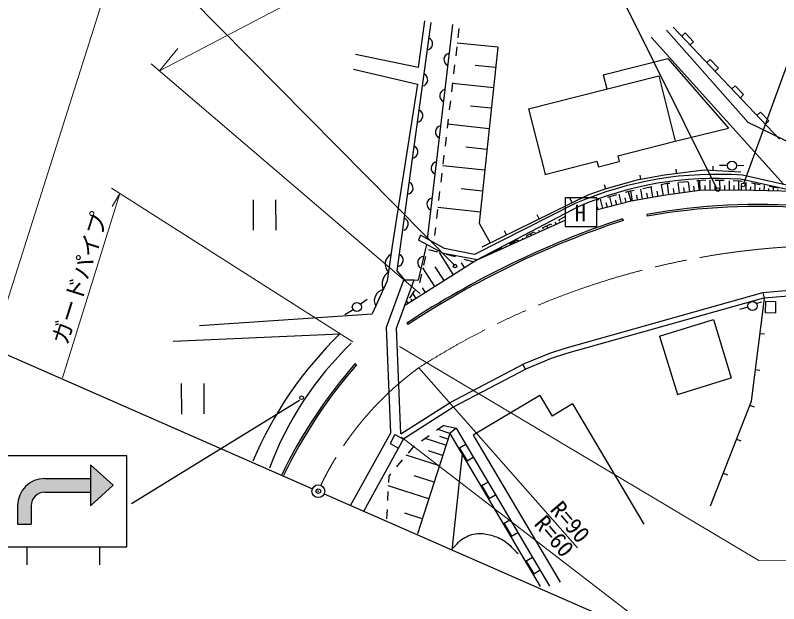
# Model space of a CAD drawing. Units: millimetres, scale not verified. Extents: x 40000 to 680000, y 20000 to 380000.
# Drawn here: x 351427 to 435234, y 261319 to 325972 of the extents above; entities that cross this region are included whole.
import ezdxf
from ezdxf.enums import TextEntityAlignment as Align

# ---------------------------------------------------------------- set-up
doc = ezdxf.new("R2010")
doc.units = ezdxf.units.MM
doc.header["$LTSCALE"] = 1000
doc.header["$PDMODE"] = 32
doc.header["$PDSIZE"] = 500
doc.linetypes.add('CHAIN', pattern=[18.5, 12, -1.5, 3.5, -1.5])
for name, color, linetype, lineweight in [('M-BGD', 7, 'Continuous', 25), ('M-BMK', 2, 'CHAIN', 13), ('M-BMK-SRVR', 3, 'Continuous', 25), ('M-STR-HTXT', 7, 'Continuous', 13), ('M-STR-STRC', 7, 'Continuous', 25)]:
    doc.layers.add(name, color=color, linetype=linetype, lineweight=lineweight)
doc.layers.add('M-OTRS', color=6, linetype='Continuous')
doc.styles.add('ＭＳ ゴシック', font='')
doc.styles.get('ＭＳ ゴシック').set_extended_font_data('MS Gothic')

msp = doc.modelspace()

# ---------------------------------------------------------------- hatches: boundary and pattern name
at = {"layer": 'M-STR-STRC'}
for points in [[(359682, 275080), (359682, 276580), (362182, 274330), (359682, 272080), (359682, 273580)], [(354682, 275080), (359682, 275080), (359682, 273580), (354682, 273580, 0.41421), (353182, 272080), (353182, 270080), (351682, 270080), (351682, 272080, -0.41421)]]:
    msp.add_hatch(color=256, dxfattribs=at).paths.add_polyline_path(points)

# ---------------------------------------------------------------- linework, layer by layer
at = {"layer": 'M-BGD'}
for p, q in [((393360, 297897), (397068, 325193)), ((396358, 325351), (395648, 320223)), ((399435, 324956), (396657, 301391)), ((400125, 324503), (400008, 323509)), ((435329, 312373), (423653, 324680)), ((435802, 307364), (421247, 323576)), ((431897, 314188), (422904, 324325)), ((424959, 324030), (424596, 323686)), ((425877, 323063), (424959, 324030)), ((404385, 322451), (399938, 322923)), ((425514, 322719), (425877, 323063)), ((399890, 322516), (399773, 321523)), ((404385, 322451), (402334, 303124)), ((395648, 320223), (388784, 321643)), ((415959, 319427), (423068, 321233)), ((423068, 321233), (429704, 313585)), ((427712, 321128), (427349, 320784)), ((428630, 320161), (427712, 321128)), ((399656, 320530), (399539, 319537)), ((404149, 320228), (401913, 320465)), ((428267, 319817), (428630, 320161)), ((388548, 320065), (395569, 318408)), ((407758, 315692), (422055, 319324)), ((415959, 319427), (416353, 317875)), ((422055, 319324), (423883, 312128)), ((399421, 318544), (399304, 317551)), ((403913, 318005), (399414, 318482)), ((395569, 318408), (392808, 300658)), ((430465, 318227), (430102, 317882)), ((431383, 317259), (430465, 318227)), ((431020, 316915), (431383, 317259)), ((399187, 316558), (399070, 315565)), ((403674, 315756), (401412, 315996)), ((407758, 315692), (409585, 308497)), ((433218, 315325), (432855, 314981)), ((434136, 314357), (433218, 315325)), ((398952, 314571), (398835, 313578)), ((433773, 314013), (434136, 314357)), ((403435, 313506), (398884, 313989)), ((423883, 312128), (429704, 313585)), ((438800, 310796), (431897, 314188)), ((398718, 312585), (398601, 311592)), ((417576, 310526), (423883, 312128)), ((403194, 311230), (400905, 311473)), ((398483, 310599), (398366, 309606)), ((417576, 310526), (417731, 309914)), ((402952, 308954), (398347, 309443)), ((409552, 308488), (415285, 309944)), ((415285, 309944), (415440, 309332)), ((415440, 309332), (417731, 309914)), ((428024, 308894), (428049, 309393)), ((429602, 309477), (428734, 309477)), ((430588, 309516), (431417, 309477)), ((398249, 308613), (398132, 307620)), ((427046, 308942), (422707, 308389)), ((424049, 308560), (423986, 309056)), ((431069, 308744), (427046, 308942)), ((419670, 307837), (416159, 306851)), ((422707, 308389), (419670, 307837)), ((420103, 307916), (420014, 308408)), ((424347, 306418), (424189, 307587)), ((425258, 307682), (424262, 307593)), ((425464, 306569), (425314, 307686)), ((427243, 307857), (426254, 307770)), ((426533, 306713), (426389, 307781)), ((426593, 306714), (426583, 307799)), ((427250, 307857), (427243, 307857)), ((427714, 306724), (427704, 307845)), ((429249, 307804), (428250, 307830)), ((428797, 306734), (428787, 307816)), ((429842, 306743), (429833, 307789)), ((430990, 307758), (430249, 307778)), ((430852, 306752), (430843, 307762)), ((431245, 307711), (430990, 307758)), ((437143, 306614), (431030, 307956)), ((437222, 307048), (431266, 308389)), ((431645, 306735), (431664, 307633)), ((402708, 306651), (400392, 306897)), ((416159, 306851), (414266, 306220)), ((416243, 306875), (416108, 307356)), ((420284, 305773), (420090, 306870)), ((421304, 307125), (420325, 306919)), ((421417, 305974), (421217, 307107)), ((423003, 307482), (422282, 307331)), ((422588, 306181), (422381, 307352)), ((423266, 307505), (423003, 307482)), ((423178, 306260), (423013, 307483)), ((423762, 306339), (423682, 306937)), ((424906, 306493), (424828, 307065)), ((425999, 306641), (425925, 307187)), ((430852, 306752), (426533, 306713)), ((427154, 306719), (427149, 307283)), ((428256, 306729), (428251, 307280)), ((429320, 306738), (429315, 307271)), ((430347, 306748), (430342, 307262)), ((437143, 306614), (430852, 306752)), ((431145, 306746), (431156, 307236)), ((432145, 306724), (432154, 307132)), ((433211, 307345), (432228, 307528)), ((432645, 306713), (432661, 307448)), ((433144, 306702), (433152, 307029)), ((433644, 306691), (433657, 307263)), ((434144, 306680), (434150, 306925)), ((435177, 306980), (434194, 307163)), ((434644, 306669), (434653, 307077)), ((435144, 306658), (435148, 306822)), ((398014, 306627), (397897, 305634)), ((414266, 306220), (402630, 300501)), ((411774, 305945), (415229, 305945)), ((411774, 305945), (411774, 302749)), ((415229, 305945), (415229, 302749)), ((417408, 306226), (416442, 305967)), ((416952, 305003), (416680, 306031)), ((417983, 305276), (417711, 306307)), ((418501, 305413), (418364, 305929)), ((418782, 306595), (418373, 306485)), ((419019, 305549), (418745, 306585)), ((419347, 306713), (418782, 306595)), ((419187, 305579), (419000, 306641)), ((422588, 306181), (419019, 305549)), ((419736, 305676), (419640, 306216)), ((420851, 305873), (420752, 306431)), ((422003, 306077), (421901, 306653)), ((426533, 306713), (422588, 306181)), ((377541, 305693), (377559, 302360)), ((380059, 302373), (380041, 305707)), ((412964, 305313), (401841, 299672)), ((412545, 305374), (412324, 305823)), ((419019, 305549), (415212, 304544)), ((415476, 305708), (415252, 305648)), ((415924, 304732), (415653, 305756)), ((416438, 304867), (416302, 305380)), ((417468, 305140), (417331, 305654)), ((397780, 304640), (397663, 303647)), ((402464, 304349), (397804, 304843)), ((413201, 304918), (402117, 299120)), ((415412, 304596), (415325, 304926)), ((402117, 299120), (411800, 303459)), ((408955, 303610), (408735, 304058)), ((411101, 303511), (411800, 303853)), ((411106, 303514), (411174, 303361)), ((418101, 303612), (418163, 303422)), ((420771, 304092), (420806, 303895)), ((397545, 302654), (397443, 301782)), ((402334, 303124), (403556, 300954)), ((409304, 302633), (410202, 303072)), ((409308, 302635), (409363, 302513)), ((409758, 302855), (409874, 302596)), ((410207, 303074), (410268, 302937)), ((410656, 303294), (410786, 303004)), ((411774, 302749), (415229, 302749)), ((395924, 301802), (395687, 301250)), ((398527, 300343), (395924, 301802)), ((405365, 301845), (405145, 302294)), ((407507, 301755), (408406, 302194)), ((407510, 301756), (407551, 301665)), ((407960, 301976), (408049, 301778)), ((408409, 302196), (408457, 302089)), ((408859, 302415), (408961, 302187)), ((398448, 299791), (395687, 301250)), ((405710, 300877), (406609, 301316)), ((405712, 300878), (405740, 300817)), ((406162, 301097), (406223, 300960)), ((406611, 301317), (406645, 301241)), ((407061, 301537), (407136, 301369)), ((392808, 300658), (392256, 296793)), ((396568, 300784), (395648, 296872)), ((397807, 299946), (396843, 300212)), ((401841, 299672), (398527, 300343)), ((403914, 299998), (404812, 300437)), ((404364, 300218), (404398, 300142)), ((404813, 300438), (404834, 300392)), ((405263, 300658), (405311, 300551)), ((396470, 299481), (396243, 298508)), ((399524, 297470), (397978, 299899)), ((402117, 299120), (398448, 299791)), ((399735, 299415), (398771, 299680)), ((402117, 299120), (403015, 299559)), ((402566, 299340), (402573, 299324)), ((403016, 299559), (403022, 299544)), ((403465, 299779), (403486, 299733)), ((403915, 299999), (403928, 299968)), ((402117, 299120), (394248, 294111)), ((400739, 298243), (400393, 298786)), ((401663, 298883), (400699, 299149)), ((401954, 299016), (401945, 299030)), ((394149, 296951), (393360, 297897)), ((396015, 297534), (395787, 296560)), ((397477, 296166), (396174, 298214)), ((398501, 296818), (397531, 298342)), ((392256, 296793), (390599, 293164)), ((392179, 291717), (394073, 296923)), ((393294, 291590), (395221, 296888)), ((394073, 296923), (395221, 296888)), ((395221, 296888), (395648, 296872)), ((396453, 295515), (396120, 296038)), ((433507, 295505), (438998, 295985)), ((395238, 295725), (394687, 294890)), ((395430, 294863), (395056, 295450)), ((411785, 289411), (433507, 295505)), ((433473, 295502), (433638, 294914)), ((433616, 294912), (439020, 295385)), ((389329, 294251), (390039, 294764)), ((394586, 294326), (394453, 294535)), ((395008, 294595), (394881, 294794)), ((411961, 288837), (433616, 294912)), ((432235, 283581), (433655, 294862)), ((432837, 294330), (433389, 294488)), ((433791, 294565), (433762, 293320)), ((433791, 294565), (434897, 294540)), ((434897, 294540), (434868, 293295)), ((388580, 293659), (387594, 293068)), ((431850, 293896), (430943, 293659)), ((371666, 291902), (390599, 293164)), ((422148, 290726), (428057, 292534)), ((428057, 292534), (430019, 286121)), ((433762, 293320), (434868, 293295)), ((392653, 280100), (392179, 291717)), ((394426, 292150), (394536, 291983)), ((368747, 290166), (387049, 290955)), ((393768, 279974), (393294, 291590)), ((433172, 291025), (433668, 290963)), ((422148, 290726), (424110, 284312)), ((348169, 289695), (384048, 273958)), ((410096, 288848), (411785, 289411)), ((407330, 287726), (410096, 288848)), ((410304, 288285), (411961, 288837)), ((388745, 287697), (388895, 287565)), ((399154, 283440), (407330, 287726)), ((407113, 287638), (407417, 287114)), ((407582, 287181), (410304, 288285)), ((399457, 282921), (407582, 287181)), ((432673, 287057), (433169, 286994)), ((424110, 284312), (430019, 286121)), ((369652, 285498), (369670, 282164)), ((372170, 282178), (372152, 285511)), ((409024, 284183), (401678, 279844)), ((409024, 284183), (410349, 281938)), ((393768, 279974), (399154, 283440)), ((427738, 272064), (432235, 283581)), ((394092, 279469), (399457, 282921)), ((412601, 283268), (410349, 281938)), ((412601, 283268), (420411, 270047)), ((432054, 283118), (432520, 282936)), ((398490, 280909), (397669, 280339)), ((398490, 280909), (399831, 280593)), ((388235, 272113), (392653, 280100)), ((399121, 280041), (395571, 268997)), ((399121, 280041), (397836, 280454)), ((399831, 280593), (399121, 280041)), ((399121, 280041), (409061, 263198)), ((399831, 280593), (410087, 263238)), ((389674, 271482), (394092, 279469)), ((393106, 279903), (392574, 278917)), ((393106, 279903), (394054, 279400)), ((396847, 279769), (396026, 279198)), ((398708, 278755), (396439, 279485)), ((398915, 279398), (398026, 279684)), ((401678, 279844), (411231, 263672)), ((430600, 279392), (431065, 279210)), ((392574, 278917), (393510, 278417)), ((395138, 278582), (394546, 277879)), ((395204, 278628), (395138, 278582)), ((400889, 278803), (400201, 278396)), ((400201, 278396), (401015, 277019)), ((397979, 276486), (394354, 277651)), ((398343, 277621), (396775, 278125)), ((400502, 277793), (399358, 267222)), ((401015, 277019), (401703, 277426)), ((393902, 277114), (393258, 276348)), ((392416, 275347), (392382, 274657)), ((392614, 275583), (392416, 275347)), ((397396, 274674), (395213, 275375)), ((429145, 275666), (429611, 275484)), ((396814, 272861), (392365, 274291)), ((403331, 274671), (402643, 274264)), ((402643, 274264), (403456, 272886)), ((385330, 273395), (422088, 257272)), ((392334, 273658), (392286, 272659)), ((403456, 272886), (404145, 273293)), ((392237, 271660), (392189, 270661)), ((396099, 270637), (394173, 271256)), ((405773, 270538), (405084, 270131)), ((405084, 270131), (405898, 268754)), ((405898, 268754), (406587, 269161)), ((408215, 266406), (407526, 265999)), ((407526, 265999), (408340, 264621)), ((408340, 264621), (409029, 265028))]:
    msp.add_line(p, q, dxfattribs=at)
for centre, radius in [((430105, 309457), 500), ((428549, 306824), 200), ((431330, 307337), 200), ((399696, 298422), 200), ((388925, 293916), 500), ((432353, 294034), 500), ((382853, 283946), 200)]:
    msp.add_circle(centre, radius, dxfattribs=at)
for centre, radius, start, end in [((396554, 322851), 694, 278.5246, 66.00419), ((399175, 321096), 694, 99.53918, 247.01877), ((396015, 318888), 694, 278.5246, 66.00419), ((398707, 317123), 694, 99.53918, 247.01877), ((395477, 314924), 694, 278.5246, 66.00419), ((398239, 313151), 694, 99.53918, 247.01877), ((394938, 310961), 694, 278.5246, 66.00419), ((397771, 309178), 694, 99.53918, 247.01877), ((428372, 269631), 38867, 85.72943, 113.35537), ((394400, 306997), 694, 278.5246, 66.00419), ((428346, 269862), 38188, 85.96988, 113.36564), ((397303, 305206), 694, 99.53918, 247.01877), ((433021, 235509), 69669, 85.49539, 100.12736), ((433021, 235509), 69469, 85.49539, 100.12736), ((393862, 303033), 694, 278.5246, 66.00419), ((449017, 209572), 98991, 108.19863, 123.46835), ((449017, 209572), 98791, 108.19863, 123.46835), ((393275, 298625), 1250, 118.7398, 225), ((393323, 299070), 694, 278.5246, 66.00419), ((396297, 298783), 694, 93.01968, 240.49928), ((393226, 296457), 1531, 123.05006, 203.5853), ((392090, 294624), 1250, 102.33217, 208.59237), ((417062, 260193), 42978, 134.29418, 156.99156), ((413742, 263459), 36707, 133.8517, 159.68488), ((429398, 252116), 54025, 138.80665, 154.3722), ((429398, 252116), 53825, 138.80665, 154.3722)]:
    msp.add_arc(centre, radius, start, end, dxfattribs=at)
msp.add_open_spline([(399319, 267261), (399739, 267669), (400082, 268176), (400581, 268484), (401055, 268777), (401604, 268978), (402159, 269036), (402673, 269090), (403198, 268976), (403697, 268839), (404208, 268699), (404714, 268500), (405156, 268208), (405715, 267839), (406129, 267287), (406616, 266827)], degree=3, knots=[0, 0, 0, 0, 1, 1, 1, 2, 2, 2, 3, 3, 3, 4, 4, 4, 5, 5, 5, 5], dxfattribs=at)
at = {"layer": 'M-BMK'}
for centre, radius, start, end in [((441667, 215507), 85193, 67.24821, 122.62283), ((416154, 259279), 34636, 126.11545, 154.24131)]:
    msp.add_arc(centre, radius, start, end, dxfattribs=at)
at = {"layer": 'M-BMK-SRVR'}
msp.add_circle((384692, 273685), 700, dxfattribs=at)
at = {"layer": 'M-OTRS'}
msp.add_point((384692, 273685), dxfattribs=at)
at = {"layer": 'M-STR-HTXT'}
for p, q in [((400583, 337374), (367277, 319852)), ((360981, 327434), (348881, 289383)), ((367277, 319852), (369264, 322306)), ((395850, 295405), (366345, 320649)), ((388494, 290100), (361987, 306982)), ((362900, 306400), (356622, 286155)), ((362900, 306400), (362066, 304970)), ((393602, 289587), (433046, 266078)), ((395728, 287252), (413146, 267458)), ((393838, 279627), (433756, 248860)), ((433046, 266078), (457344, 266236))]:
    msp.add_line(p, q, dxfattribs=at)
at = {"layer": 'M-STR-STRC'}
for p, q in [((428392, 307001), (405672, 352757)), ((431389, 307475), (447167, 350706)), ((399676, 298481), (362914, 335717)), ((382636, 283650), (364176, 272290)), ((363682, 277580), (349682, 277580)), ((363682, 267580), (363682, 277580)), ((359682, 276580), (359682, 272080)), ((359682, 276580), (362182, 274330)), ((354682, 275080), (359682, 275080)), ((362182, 274330), (359682, 272080)), ((354682, 273580), (359682, 273580)), ((351682, 272080), (351682, 270080)), ((353182, 272080), (353182, 270080)), ((351682, 270080), (353182, 270080)), ((349682, 267580), (363682, 267580)), ((352682, 267580), (352682, 265580)), ((360682, 267580), (360682, 265580))]:
    msp.add_line(p, q, dxfattribs=at)
for radius in [3000, 1500]:
    msp.add_arc((354682, 272080), radius, 90, 180, dxfattribs=at)

# ---------------------------------------------------------------- texts
at = {"layer": 'M-BGD', "style": 'ＭＳ ゴシック'}
msp.add_text('H', height=1833, dxfattribs=at).set_placement((413458, 304261), align=Align.MIDDLE_CENTER)
at = {"layer": 'M-STR-HTXT', "style": 'ＭＳ ゴシック'}
for s, rotation, p in [('ガードパイプ', 72.442, (359899, 296636)), ('R=90', 310.571, (411241, 269358)), ('R=60', 310.571, (409486, 267800))]:
    msp.add_text(s, height=1833, rotation=rotation, dxfattribs=at).set_placement(p, align=Align.BOTTOM_CENTER)

doc.saveas('drawing.dxf')
